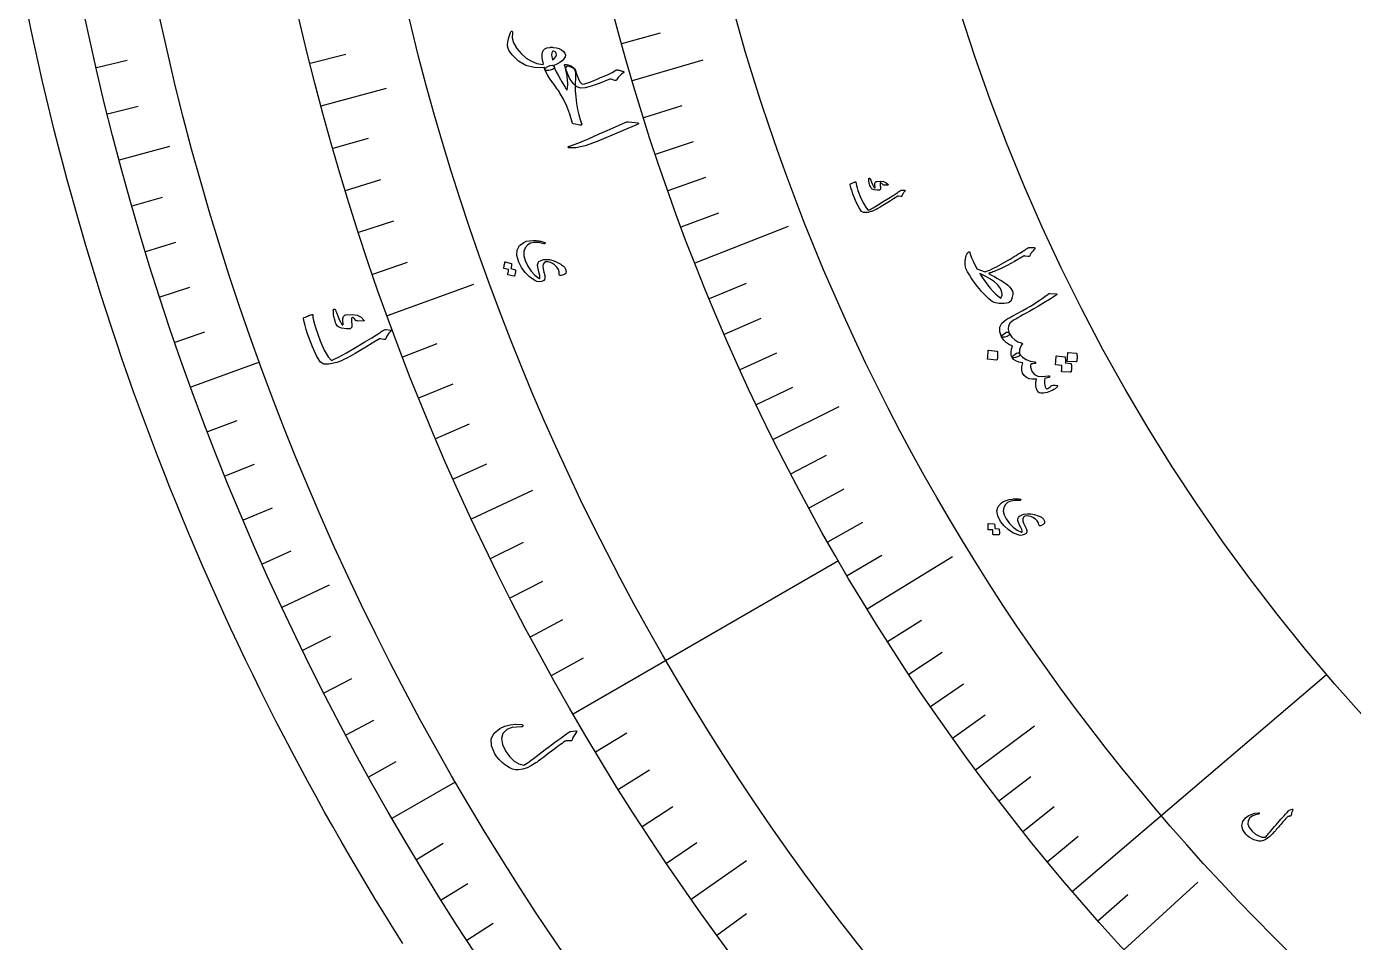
# Model space of a CAD drawing. Header units: millimetres. Extents: x -92 to 92, y -92 to 120.
# Drawn here: x -90.65 to -46.58, y -49.45 to -19.04 of the extents above; entities that cross this region are included whole.
import ezdxf

# ---------------------------------------------------------------- set-up
doc = ezdxf.new("R2010")
doc.units = ezdxf.units.MM
for name, color, linetype in [('CUT_OUTER', 1, 'Continuous'), ('ENGRAVE', 7, 'Continuous'), ('ENGRAVE_FINE', 8, 'Continuous'), ('TEXT', 5, 'Continuous')]:
    doc.layers.add(name, color=color, linetype=linetype)

msp = doc.modelspace()

# ---------------------------------------------------------------- linework, layer by layer
at = {"layer": 'CUT_OUTER'}
msp.add_lwpolyline([(-78.149, -49.4873), (-78.4511, -49.0068), (-78.7504, -48.5245), (-79.0466, -48.0404), (-79.3399, -47.5545), (-79.6302, -47.0668), (-79.9175, -46.5773), (-80.2018, -46.0861), (-80.483, -45.5931), (-80.7613, -45.0984), (-81.0365, -44.602), (-81.3086, -44.1039), (-81.5777, -43.6042), (-81.8437, -43.1028), (-82.1067, -42.5998), (-82.3665, -42.0952), (-82.6232, -41.589), (-82.8769, -41.0813), (-83.1274, -40.572), (-83.3748, -40.0612), (-83.619, -39.5488), (-83.8601, -39.035), (-84.098, -38.5197), (-84.3328, -38.003), (-84.5644, -37.4848), (-84.7928, -36.9652), (-85.018, -36.4443), (-85.24, -35.9219), (-85.4589, -35.3982), (-85.6744, -34.8732), (-85.8868, -34.3468), (-86.0959, -33.8192), (-86.3018, -33.2903), (-86.5045, -32.7601), (-86.7039, -32.2287), (-86.9, -31.6961), (-87.0928, -31.1623), (-87.2824, -30.6273), (-87.4687, -30.0912), (-87.6517, -29.5539), (-87.8314, -29.0156), (-88.0077, -28.4761), (-88.1808, -27.9356), (-88.3506, -27.394), (-88.517, -26.8513), (-88.6801, -26.3077), (-88.8398, -25.7631), (-88.9962, -25.2175), (-89.1493, -24.6709), (-89.299, -24.1235), (-89.4453, -23.5751), (-89.5883, -23.0258), (-89.7279, -22.4757), (-89.8641, -21.9247), (-89.9969, -21.3729), (-90.1264, -20.8203), (-90.2524, -20.2669), (-90.3751, -19.7127), (-90.4944, -19.1578), (-90.6102, -18.6022)], dxfattribs=at)
at = {"layer": 'ENGRAVE'}
for points in [[(-70.5254, -20.8312), (-68.1834, -20.1394)], [(-80.8601, -21.6664), (-78.6978, -21.087)], [(-87.5612, -23.4619), (-85.8859, -23.0131)], [(-68.4489, -26.8797), (-65.3493, -25.6625)], [(-78.664, -28.6314), (-75.7956, -27.5873)], [(-85.1831, -31.0041), (-82.9014, -30.1737)], [(-65.847, -32.7404), (-63.6604, -31.6532)], [(-75.8693, -35.3784), (-73.8405, -34.4324)], [(-72.4972, -41.8562), (-63.6853, -36.7687)], [(-62.7359, -38.3663), (-59.895, -36.629)], [(-82.1568, -38.3103), (-80.5849, -37.5774)], [(-55.9201, -47.7567), (-47.4794, -40.5481)], [(-59.1358, -43.7119), (-57.172, -42.2603)], [(-78.5052, -45.325), (-76.4024, -44.1109)], [(-68.5733, -48.0155), (-66.7396, -46.7316)], [(-54.2054, -49.6944), (-51.7508, -47.4441)]]:
    msp.add_lwpolyline(points, dxfattribs=at)
for radius in [90.65, 90.65, 88.2219, 83.7125, 83.7125, 80.1513, 73.5375, 73.5375, 69.6525, 62.4375, 62.4375]:
    msp.add_circle((0, 0), radius, dxfattribs=at)
at = {"layer": 'ENGRAVE_FINE'}
for points in [[(-70.8765, -19.6031), (-69.5927, -19.248)], [(-88.3266, -20.3918), (-87.3127, -20.1577)], [(-81.2259, -20.2519), (-80.0411, -19.9565)], [(-87.9573, -21.9302), (-86.9476, -21.6785)], [(-70.1527, -22.0536), (-68.882, -21.6542)], [(-80.4696, -23.0743), (-79.2959, -22.7377)], [(-69.7586, -23.2701), (-68.4951, -22.8486)], [(-80.0547, -24.4752), (-78.887, -24.1182)], [(-69.3432, -24.4802), (-68.0872, -24.0368)], [(-87.1384, -24.9865), (-86.1381, -24.6997)], [(-79.6153, -25.8686), (-78.4541, -25.4913)], [(-68.9066, -25.6835), (-67.6585, -25.2183)], [(-86.689, -26.5035), (-85.6939, -26.1992)], [(-79.1517, -27.2541), (-77.9972, -26.8566)], [(-86.2133, -28.0124), (-85.2236, -27.6908)], [(-67.9701, -28.0684), (-66.7389, -27.56)], [(-67.4704, -29.2492), (-66.2483, -28.7194)], [(-85.7113, -29.5128), (-84.7273, -29.174)], [(-78.1524, -29.9999), (-77.0124, -29.5623)], [(-66.9499, -30.4217), (-65.7372, -29.8706)], [(-77.6169, -31.3593), (-76.4848, -30.9019)], [(-66.4087, -31.5855), (-65.2058, -31.0134)], [(-84.6291, -32.4861), (-83.6576, -32.1131)], [(-77.0578, -32.7091), (-75.9338, -32.232)], [(-65.2649, -33.8858), (-64.0828, -33.2721)], [(-84.0492, -33.9581), (-83.0844, -33.5683)], [(-76.4752, -34.0489), (-75.3597, -33.5523)], [(-64.6626, -35.0215), (-63.4914, -34.3872)], [(-83.4438, -35.4198), (-82.4859, -35.0132)], [(-64.0402, -36.1471), (-62.8803, -35.4923)], [(-82.8129, -36.8707), (-81.8622, -36.4474)], [(-75.2403, -36.6971), (-74.1429, -36.1619)], [(-63.3979, -37.2621), (-62.2496, -36.5872)], [(-74.5884, -38.0047), (-73.5005, -37.4504)], [(-73.9138, -39.3006), (-72.8357, -38.7274)], [(-62.0542, -39.4593), (-60.9302, -38.7446)], [(-81.4757, -39.7383), (-80.5404, -39.2822)], [(-73.2166, -40.5846), (-72.1487, -39.9927)], [(-61.3532, -40.5407), (-60.2419, -39.8064)], [(-80.7697, -41.1542), (-79.8425, -40.6818)], [(-60.633, -41.6102), (-59.5347, -40.8565)], [(-80.0392, -42.5576), (-79.1204, -42.0691)], [(-59.8938, -42.6673), (-58.8089, -41.8945)], [(-71.7556, -43.1151), (-70.709, -42.4863)], [(-79.2843, -43.948), (-78.3741, -43.4435)], [(-70.9922, -44.3609), (-69.9568, -43.7138)], [(-58.3592, -44.7434), (-57.3021, -43.933)], [(-70.2072, -45.5931), (-69.1832, -44.9281)], [(-57.5642, -45.7616), (-56.5215, -44.9327)], [(-77.7022, -46.6882), (-76.8102, -46.1522)], [(-69.4008, -46.8114), (-68.3886, -46.1287)], [(-56.7511, -46.7662), (-55.7232, -45.9191)], [(-76.8756, -48.0372), (-75.9931, -47.4857)], [(-55.0715, -48.7329), (-54.074, -47.8502)], [(-76.0255, -49.3715), (-75.1527, -48.8048)], [(-67.7248, -49.205), (-66.737, -48.4873)]]:
    msp.add_lwpolyline(points, dxfattribs=at)
at = {"layer": 'TEXT'}
for points in [[(-73.4925, -20.4027), (-73.7966, -20.3997), (-74.0702, -20.3281), (-74.3131, -20.1877), (-74.5248, -19.9782), (-74.5488, -19.9474), (-74.5712, -19.9165), (-74.5919, -19.8857), (-74.611, -19.8549), (-74.6282, -19.8243), (-74.6433, -19.794), (-74.6561, -19.7641), (-74.6668, -19.7345), (-74.6762, -19.6563), (-74.664, -19.5463), (-74.6301, -19.4044), (-74.5744, -19.2311), (-74.565, -19.2116), (-74.5543, -19.1988), (-74.5424, -19.1927), (-74.5292, -19.1932), (-74.5176, -19.1991), (-74.5104, -19.209), (-74.5078, -19.2227), (-74.5096, -19.2405), (-74.5187, -19.4079), (-74.4731, -19.5814), (-74.3728, -19.7604), (-74.2177, -19.9445), (-74.0567, -20.0851), (-73.8835, -20.1901), (-73.6981, -20.2595), (-73.5007, -20.2934), (-73.4946, -20.2911), (-73.4902, -20.2878), (-73.4875, -20.2835), (-73.4864, -20.2784), (-73.5123, -20.1576), (-73.5263, -20.0526), (-73.5284, -19.9634), (-73.5189, -19.8901), (-73.4902, -19.8277), (-73.4401, -19.78), (-73.3686, -19.7468), (-73.2757, -19.7283), (-73.263, -19.727), (-73.2501, -19.726), (-73.2368, -19.7254), (-73.2232, -19.7252), (-73.209, -19.7253), (-73.1941, -19.7257), (-73.1784, -19.7263), (-73.162, -19.7272), (-73.0532, -19.7411), (-72.9587, -19.768), (-72.8787, -19.8079), (-72.813, -19.8608), (-72.7685, -19.921), (-72.752, -19.9829), (-72.7635, -20.0465), (-72.803, -20.1119), (-72.8652, -20.1767), (-72.9423, -20.2343), (-73.0343, -20.2845), (-73.1412, -20.3274), (-73.1392, -20.3342), (-73.1371, -20.3406), (-73.1348, -20.3468), (-73.1323, -20.3527), (-73.1299, -20.3586), (-73.1276, -20.3648), (-73.1254, -20.3713), (-73.1234, -20.378), (-73.1219, -20.4026), (-73.1316, -20.4247), (-73.1526, -20.4445), (-73.1848, -20.4618), (-73.2218, -20.4756), (-73.2602, -20.4857), (-73.3002, -20.492), (-73.3416, -20.4945), (-73.3791, -20.4931), (-73.4071, -20.4877), (-73.4256, -20.4783), (-73.4347, -20.4647), (-73.453, -20.3992), (-73.4593, -20.4005), (-73.468, -20.4015), (-73.479, -20.4022), (-73.4925, -20.4027)], [(-73.1549, -20.1314), (-73.1021, -20.0781), (-73.0686, -20.0265), (-73.0545, -19.9765), (-73.0597, -19.9281), (-73.0745, -19.9024), (-73.0928, -19.8808), (-73.1145, -19.8635), (-73.1397, -19.8502), (-73.1521, -19.8471), (-73.1638, -19.8494), (-73.1751, -19.8571), (-73.1858, -19.8701), (-73.2072, -19.914), (-73.2144, -19.9712), (-73.2074, -20.0416), (-73.1861, -20.1252), (-73.182, -20.1333), (-73.1754, -20.1371), (-73.1664, -20.1364), (-73.1549, -20.1314)], [(-72.4196, -20.7919), (-72.4273, -20.8825), (-72.4313, -20.9759), (-72.4316, -21.0719), (-72.4282, -21.1706), (-72.4215, -21.2717), (-72.4118, -21.3746), (-72.399, -21.4795), (-72.3832, -21.5864), (-72.3475, -21.7913), (-72.3075, -21.9704), (-72.2632, -22.1238), (-72.215, -22.2513), (-72.2107, -22.2653), (-72.2106, -22.2778), (-72.2146, -22.2888), (-72.2228, -22.2983), (-72.2338, -22.3056), (-72.2461, -22.3101), (-72.2598, -22.3118), (-72.2748, -22.3106), (-72.486, -22.2639), (-72.5035, -22.2584), (-72.5169, -22.2482), (-72.526, -22.2336), (-72.531, -22.2144), (-72.6091, -21.9408), (-72.704, -21.6848), (-72.8159, -21.4463), (-72.945, -21.225), (-72.9524, -21.2127), (-72.9661, -21.1921), (-72.9862, -21.1631), (-73.0126, -21.1256), (-73.0454, -21.0798), (-73.0845, -21.0255), (-73.1298, -20.9628), (-73.1815, -20.8916), (-73.2791, -20.7527), (-73.354, -20.6346), (-73.4061, -20.5374), (-73.4357, -20.4613), (-73.4339, -20.4394), (-73.4172, -20.4153), (-73.3854, -20.3888), (-73.3385, -20.36), (-73.2583, -20.3287), (-73.1963, -20.3214), (-73.1525, -20.3382), (-73.1269, -20.379), (-73.1011, -20.4447), (-73.057, -20.5362), (-72.9944, -20.6536), (-72.9132, -20.7965), (-72.8718, -20.8684), (-72.8354, -20.9312), (-72.8041, -20.9851), (-72.7779, -21.0299), (-72.7568, -21.0656), (-72.741, -21.092), (-72.7304, -21.1089), (-72.7251, -21.1165), (-72.7225, -21.1193), (-72.7203, -21.1216), (-72.7185, -21.1236), (-72.717, -21.1253), (-72.7157, -21.1268), (-72.7147, -21.1283), (-72.7139, -21.1299), (-72.7133, -21.1316), (-72.7051, -21.1406), (-72.6988, -21.1432), (-72.6944, -21.1393), (-72.6918, -21.1291), (-72.685, -21.0852), (-72.6803, -21.0397), (-72.6777, -20.9924), (-72.6772, -20.9435), (-72.6785, -20.8928), (-72.6814, -20.8403), (-72.686, -20.7859), (-72.6922, -20.7298), (-72.6993, -20.6749), (-72.7075, -20.621), (-72.7167, -20.5682), (-72.727, -20.5163), (-72.7384, -20.4659), (-72.7511, -20.4175), (-72.765, -20.3711), (-72.7802, -20.3266), (-72.782, -20.3144), (-72.7797, -20.3052), (-72.7734, -20.2991), (-72.763, -20.296), (-72.7427, -20.2965), (-72.7226, -20.2985), (-72.7025, -20.3019), (-72.6825, -20.3067), (-72.6623, -20.3125), (-72.6413, -20.3191), (-72.6197, -20.3263), (-72.5974, -20.3344), (-72.554, -20.3535), (-72.5187, -20.3748), (-72.4916, -20.3984), (-72.4725, -20.4243), (-72.442, -20.4947), (-72.4231, -20.5794), (-72.4156, -20.6785), (-72.4196, -20.7919)], [(-72.1103, -20.9417), (-72.0144, -20.9057), (-71.9139, -20.8668), (-71.8086, -20.8249), (-71.6987, -20.7802), (-71.5837, -20.7321), (-71.4632, -20.6805), (-71.3373, -20.6254), (-71.206, -20.5667), (-71.0777, -20.4862), (-71.0595, -20.4805), (-71.0414, -20.4775), (-71.0234, -20.4773), (-71.0056, -20.4799), (-70.9963, -20.4818), (-70.9838, -20.4849), (-70.9683, -20.4891), (-70.9497, -20.4944), (-70.9278, -20.5006), (-70.9025, -20.5074), (-70.8738, -20.5148), (-70.8417, -20.5227), (-70.8311, -20.5258), (-70.8227, -20.5308), (-70.8165, -20.5378), (-70.8125, -20.5468), (-70.812, -20.555), (-70.8152, -20.5629), (-70.8222, -20.5706), (-70.833, -20.578), (-70.8935, -20.6204), (-70.9492, -20.6714), (-71, -20.731), (-71.0459, -20.7992), (-71.0592, -20.8169), (-71.0749, -20.8267), (-71.0928, -20.8286), (-71.1131, -20.8225), (-71.2325, -20.7812), (-71.2463, -20.779), (-71.2633, -20.7802), (-71.2835, -20.7845), (-71.307, -20.792), (-71.6297, -20.9267), (-71.8934, -21.0198), (-72.0981, -21.0709), (-72.2439, -21.0799), (-72.3775, -21.0345), (-72.5008, -20.924), (-72.6133, -20.7483), (-72.7147, -20.5073), (-72.7357, -20.4132), (-72.7194, -20.3593), (-72.6661, -20.3458), (-72.5756, -20.3724), (-72.5631, -20.378), (-72.5509, -20.3834), (-72.5389, -20.3887), (-72.5272, -20.3938), (-72.5158, -20.3987), (-72.5047, -20.4035), (-72.4938, -20.4081), (-72.4832, -20.4126), (-72.4619, -20.425), (-72.4444, -20.4421), (-72.4307, -20.4639), (-72.4206, -20.4905), (-72.3821, -20.6115), (-72.3433, -20.7167), (-72.3042, -20.8061), (-72.265, -20.8799), (-72.2353, -20.9194), (-72.1996, -20.9428), (-72.1579, -20.9502), (-72.1103, -20.9417)], [(-70.4328, -22.2177), (-70.3601, -22.2296), (-70.3301, -22.248), (-70.3426, -22.2731), (-70.3977, -22.3049), (-71.2026, -22.6446), (-71.6968, -22.8526), (-72.0999, -22.9925), (-72.4121, -23.0637), (-72.6336, -23.0659), (-72.6537, -23.0598), (-72.6657, -23.0526), (-72.6698, -23.0443), (-72.6658, -23.0348), (-72.6578, -23.0257), (-72.6462, -23.0173), (-72.6311, -23.0097), (-72.6126, -23.0029), (-72.466, -22.9565), (-72.3126, -22.9004), (-72.1525, -22.8348), (-71.9857, -22.7596), (-71.9418, -22.7409), (-71.8237, -22.6889), (-71.6313, -22.6039), (-71.3646, -22.4859), (-70.7746, -22.2196), (-70.7426, -22.2077), (-70.712, -22.1999), (-70.6829, -22.1962), (-70.6553, -22.1967)], [(-61.4843, -24.5048), (-61.5008, -24.5238), (-61.516, -24.5429), (-61.53, -24.562), (-61.5427, -24.5811), (-61.554, -24.6005), (-61.5639, -24.6201), (-61.5725, -24.6399), (-61.5797, -24.6601), (-61.5848, -24.6688), (-61.5926, -24.6741), (-61.6032, -24.6762), (-61.6165, -24.6749), (-61.6885, -24.6638), (-61.6961, -24.6629), (-61.7024, -24.6627), (-61.7073, -24.663), (-61.7109, -24.6639), (-61.8556, -24.7582), (-61.9867, -24.8426), (-62.1042, -24.9169), (-62.2082, -24.9811), (-62.2986, -25.0351), (-62.3753, -25.0785), (-62.4384, -25.1115), (-62.4878, -25.1339), (-62.5828, -25.1721), (-62.6136, -25.1825), (-62.6451, -25.1915), (-62.6773, -25.1991), (-62.7102, -25.2053), (-62.7438, -25.2099), (-62.7783, -25.2129), (-62.8136, -25.2142), (-62.8496, -25.2139), (-62.9191, -25.1736), (-63.0019, -25.0566), (-63.0976, -24.8626), (-63.2056, -24.5916), (-63.2356, -24.5055), (-63.2611, -24.425), (-63.2822, -24.3501), (-63.2987, -24.2808), (-63.2985, -24.2739), (-63.2963, -24.2681), (-63.2923, -24.2636), (-63.2864, -24.2604), (-63.2573, -24.2472), (-63.2306, -24.2353), (-63.2065, -24.2249), (-63.185, -24.2159), (-63.1657, -24.2081), (-63.1485, -24.2016), (-63.1333, -24.1963), (-63.1202, -24.1922), (-63.1127, -24.1903), (-63.1077, -24.1913), (-63.1052, -24.1953), (-63.1052, -24.2021), (-63.1014, -24.2531), (-63.0889, -24.3159), (-63.0675, -24.3904), (-63.0373, -24.4767), (-62.9379, -24.7309), (-62.8475, -24.9247), (-62.7666, -25.0583), (-62.6958, -25.1318), (-62.6368, -25.1081), (-62.5344, -25.0531), (-62.3884, -24.967), (-62.1989, -24.85), (-62.0097, -24.7314), (-61.8667, -24.6412), (-61.7701, -24.5793), (-61.7198, -24.5456), (-61.7063, -24.5359), (-61.6936, -24.5268), (-61.6818, -24.5184), (-61.6708, -24.5106), (-61.6609, -24.5035), (-61.652, -24.4971), (-61.6443, -24.4914), (-61.6377, -24.4864), (-61.6229, -24.4766), (-61.6077, -24.47), (-61.5921, -24.4666), (-61.576, -24.4663), (-61.4879, -24.4732), (-61.4817, -24.4742), (-61.4772, -24.4761), (-61.4742, -24.4789), (-61.4729, -24.4827), (-61.4736, -24.4882), (-61.4758, -24.4937), (-61.4793, -24.4993), (-61.4843, -24.5048)], [(-62.0402, -24.2799), (-62.0393, -24.2837), (-62.0395, -24.2874), (-62.0409, -24.291), (-62.0435, -24.2945), (-62.0462, -24.2964), (-62.0494, -24.2979), (-62.053, -24.2991), (-62.0571, -24.2998), (-62.176, -24.2997), (-62.1884, -24.2989), (-62.1984, -24.2968), (-62.2061, -24.2936), (-62.2115, -24.2892), (-62.2279, -24.2677), (-62.245, -24.2506), (-62.263, -24.238), (-62.2817, -24.2299), (-62.2898, -24.23), (-62.2959, -24.2366), (-62.3001, -24.2496), (-62.3023, -24.2691), (-62.3019, -24.2813), (-62.3011, -24.2939), (-62.2998, -24.3067), (-62.2982, -24.3197), (-62.2962, -24.3332), (-62.2937, -24.3471), (-62.2907, -24.3616), (-62.2872, -24.3766), (-62.2886, -24.4336), (-62.3246, -24.4658), (-62.3953, -24.4732), (-62.5008, -24.4557), (-62.5344, -24.4446), (-62.5623, -24.4317), (-62.5843, -24.4172), (-62.6006, -24.4009), (-62.6135, -24.3811), (-62.627, -24.352), (-62.6409, -24.3136), (-62.6553, -24.2659), (-62.6622, -24.2413), (-62.6678, -24.2177), (-62.6722, -24.195), (-62.6755, -24.1732), (-62.6778, -24.1526), (-62.6797, -24.1331), (-62.6812, -24.1148), (-62.6821, -24.0978), (-62.6805, -24.0864), (-62.6771, -24.0775), (-62.6719, -24.0709), (-62.665, -24.0667), (-62.6569, -24.065), (-62.65, -24.0665), (-62.6444, -24.0713), (-62.64, -24.0794), (-62.6278, -24.1057), (-62.6144, -24.1358), (-62.5998, -24.1695), (-62.584, -24.207), (-62.5546, -24.277), (-62.5289, -24.3305), (-62.5069, -24.3677), (-62.4889, -24.3886), (-62.4853, -24.3908), (-62.4816, -24.3913), (-62.4778, -24.3901), (-62.4737, -24.3871), (-62.4716, -24.3843), (-62.4703, -24.3802), (-62.4698, -24.3747), (-62.47, -24.3678), (-62.4783, -24.3064), (-62.4806, -24.2803), (-62.4796, -24.2568), (-62.4754, -24.236), (-62.4679, -24.2178), (-62.4574, -24.2007), (-62.4447, -24.1882), (-62.4296, -24.18), (-62.4123, -24.1762), (-62.2886, -24.1688), (-62.1854, -24.1836), (-62.1026, -24.2206), (-62.0402, -24.2799)], [(-72.956, -27.2583), (-72.9586, -27.1801), (-72.9865, -27.1023), (-73.0397, -27.0246), (-73.1181, -26.947), (-73.1818, -26.9028), (-73.2499, -26.8714), (-73.3224, -26.8529), (-73.3994, -26.8473), (-73.4137, -26.8492), (-73.4276, -26.8539), (-73.441, -26.8616), (-73.4539, -26.8721), (-73.4875, -26.9233), (-73.5012, -26.9936), (-73.4949, -27.0831), (-73.4686, -27.1916), (-73.4415, -27.2982), (-73.4335, -27.3801), (-73.4448, -27.4372), (-73.4755, -27.4696), (-73.5533, -27.501), (-73.629, -27.5116), (-73.7028, -27.5013), (-73.7745, -27.4702), (-73.9439, -27.3491), (-74.0883, -27.2062), (-74.2073, -27.0416), (-74.301, -26.8554), (-74.3629, -26.6376), (-74.3564, -26.4558), (-74.2818, -26.3106), (-74.1394, -26.2019), (-74.0521, -26.1677), (-73.9518, -26.1466), (-73.8382, -26.1385), (-73.7116, -26.1434), (-73.6753, -26.1478), (-73.6399, -26.153), (-73.6055, -26.159), (-73.572, -26.1658), (-73.5392, -26.1734), (-73.5071, -26.182), (-73.4755, -26.1915), (-73.4445, -26.202), (-73.4308, -26.2086), (-73.4234, -26.2164), (-73.4224, -26.2252), (-73.4278, -26.235), (-73.4361, -26.2424), (-73.4455, -26.2468), (-73.456, -26.2482), (-73.4675, -26.2467), (-73.6426, -26.2089), (-73.7907, -26.202), (-73.9119, -26.2264), (-74.0061, -26.2822), (-74.09, -26.3841), (-74.1316, -26.5049), (-74.131, -26.6446), (-74.0879, -26.803), (-74.0007, -26.9945), (-73.8958, -27.1571), (-73.7732, -27.2907), (-73.6331, -27.3954), (-73.6225, -27.4008), (-73.6138, -27.4011), (-73.6071, -27.3963), (-73.6022, -27.3863), (-73.599, -27.352), (-73.6059, -27.2971), (-73.6228, -27.2217), (-73.6497, -27.1257), (-73.673, -27.0265), (-73.6777, -26.946), (-73.6638, -26.8843), (-73.6315, -26.8414), (-73.5864, -26.8105), (-73.5354, -26.788), (-73.4787, -26.7737), (-73.4162, -26.7678), (-73.2866, -26.775), (-73.159, -26.8039), (-73.0336, -26.8544), (-72.9102, -26.9264), (-72.8798, -26.9464), (-72.8524, -26.9665), (-72.8281, -26.9869), (-72.8067, -27.0074), (-72.7882, -27.028), (-72.7725, -27.0483), (-72.7596, -27.0685), (-72.7496, -27.0885), (-72.7268, -27.173), (-72.744, -27.2364), (-72.8012, -27.2789), (-72.8985, -27.3004), (-72.9271, -27.2998), (-72.9462, -27.2926), (-72.9559, -27.2787), (-72.956, -27.2583)], [(-57.3607, -26.3772), (-57.3237, -26.3762), (-57.2908, -26.3754), (-57.2622, -26.3748), (-57.2378, -26.3745), (-57.2178, -26.3743), (-57.2025, -26.3742), (-57.192, -26.3742), (-57.1862, -26.3742), (-57.1778, -26.376), (-57.1707, -26.3797), (-57.1649, -26.3852), (-57.1604, -26.3926), (-57.1585, -26.3995), (-57.1593, -26.4063), (-57.1626, -26.4131), (-57.1685, -26.4199), (-57.1981, -26.4512), (-57.224, -26.4792), (-57.2462, -26.5038), (-57.2649, -26.525), (-57.2724, -26.5358), (-57.2802, -26.5478), (-57.2884, -26.5609), (-57.2968, -26.5753), (-57.3055, -26.591), (-57.3143, -26.6083), (-57.3233, -26.6271), (-57.3324, -26.6475), (-57.344, -26.663), (-57.3578, -26.6728), (-57.3738, -26.6769), (-57.3921, -26.6752), (-57.4877, -26.6553), (-57.5025, -26.6535), (-57.5166, -26.6543), (-57.5299, -26.6578), (-57.5424, -26.6638), (-57.8426, -26.8361), (-58.088, -26.9713), (-58.2785, -27.0692), (-58.4142, -27.1297), (-58.466, -27.1501), (-58.5133, -27.1683), (-58.5563, -27.1843), (-58.5949, -27.198), (-58.6294, -27.2096), (-58.6599, -27.2191), (-58.6863, -27.2265), (-58.7088, -27.2319), (-58.6043, -27.2867), (-58.509, -27.338), (-58.423, -27.3859), (-58.3463, -27.4305), (-58.2787, -27.4715), (-58.2202, -27.5087), (-58.1708, -27.5422), (-58.1305, -27.5719), (-58.065, -27.6277), (-58.0087, -27.6822), (-57.9616, -27.7354), (-57.9236, -27.7873), (-57.9083, -27.8171), (-57.8989, -27.8514), (-57.8956, -27.8904), (-57.8982, -27.9341), (-57.9138, -28.0255), (-57.9364, -28.098), (-57.966, -28.1514), (-58.0027, -28.1857), (-58.0512, -28.2082), (-58.1106, -28.2234), (-58.181, -28.2312), (-58.2624, -28.2317), (-58.3446, -28.2279), (-58.4144, -28.2215), (-58.472, -28.2126), (-58.5172, -28.2013), (-58.5846, -28.1656), (-58.6764, -28.0925), (-58.7923, -27.9819), (-58.9323, -27.8334), (-59.0066, -27.7487), (-59.0784, -27.6607), (-59.1476, -27.5695), (-59.2142, -27.475), (-59.2782, -27.3777), (-59.3396, -27.2781), (-59.3985, -27.1762), (-59.4547, -27.0719), (-59.4647, -27.029), (-59.4724, -26.9874), (-59.4778, -26.9471), (-59.4808, -26.9082), (-59.4816, -26.8703), (-59.4804, -26.833), (-59.4772, -26.7963), (-59.4719, -26.7603), (-59.4583, -26.6951), (-59.4409, -26.6382), (-59.4197, -26.5896), (-59.3948, -26.5493), (-59.3711, -26.5227), (-59.3519, -26.5111), (-59.3371, -26.5144), (-59.3268, -26.5327), (-59.309, -26.5893), (-59.2878, -26.6494), (-59.263, -26.7128), (-59.2346, -26.7796), (-59.2028, -26.8498), (-59.1673, -26.9233), (-59.1283, -27.0002), (-59.0857, -27.0804), (-58.8139, -27.1837), (-58.738, -27.1529), (-58.6621, -27.1201), (-58.5863, -27.0853), (-58.5105, -27.0487), (-58.4344, -27.0102), (-58.3579, -26.97), (-58.2808, -26.928), (-58.2033, -26.8844), (-58.1269, -26.8403), (-58.0533, -26.7972), (-57.9826, -26.755), (-57.9146, -26.7136), (-57.8492, -26.6734), (-57.7858, -26.6347), (-57.7247, -26.5974), (-57.6656, -26.5615), (-57.611, -26.5282), (-57.5631, -26.4986), (-57.5218, -26.4728), (-57.4873, -26.4506), (-57.4592, -26.4322), (-57.4376, -26.4172), (-57.4222, -26.4059), (-57.4132, -26.398), (-57.4023, -26.3907), (-57.39, -26.3848), (-57.3761, -26.3803), (-57.3607, -26.3772)], [(-74.4236, -27.1103), (-74.4199, -27.112), (-74.4169, -27.1153), (-74.4146, -27.12), (-74.4129, -27.1262), (-74.413, -27.1507), (-74.4142, -27.1747), (-74.4164, -27.1984), (-74.4196, -27.2217), (-74.424, -27.2448), (-74.4297, -27.2679), (-74.4365, -27.291), (-74.4446, -27.314), (-74.4477, -27.3191), (-74.4519, -27.3223), (-74.4571, -27.3237), (-74.4632, -27.3233), (-74.6657, -27.2781), (-74.6689, -27.276), (-74.6704, -27.2717), (-74.6703, -27.2653), (-74.6686, -27.2568), (-74.6664, -27.2505), (-74.6637, -27.2407), (-74.6608, -27.2273), (-74.6574, -27.2104), (-74.6535, -27.1897), (-74.6491, -27.1651), (-74.6441, -27.1365), (-74.6386, -27.1041), (-74.7963, -27.0668), (-74.8016, -27.0643), (-74.8043, -27.0597), (-74.8045, -27.053), (-74.8021, -27.044), (-74.8, -27.0362), (-74.7971, -27.0241), (-74.7932, -27.0077), (-74.7885, -26.9869), (-74.783, -26.9614), (-74.7769, -26.9311), (-74.77, -26.8959), (-74.7625, -26.8558), (-74.7605, -26.8512), (-74.7578, -26.8485), (-74.7544, -26.8477), (-74.7503, -26.8489), (-74.5537, -26.8997), (-74.5501, -26.9014), (-74.5471, -26.9047), (-74.5447, -26.9094), (-74.5431, -26.9157), (-74.5423, -26.9361), (-74.5427, -26.9564), (-74.5442, -26.9765), (-74.5469, -26.9964), (-74.5506, -27.016), (-74.5551, -27.0353), (-74.5605, -27.0543), (-74.5667, -27.073)], [(-58.4098, -27.597), (-58.507, -27.5089), (-58.6358, -27.4202), (-58.7961, -27.3306), (-58.9881, -27.24), (-58.904, -27.3752), (-58.8189, -27.501), (-58.7329, -27.6173), (-58.646, -27.7242), (-58.5588, -27.8217), (-58.4716, -27.9096), (-58.3847, -27.9882), (-58.2979, -28.0573), (-58.2519, -27.96), (-58.2553, -27.851), (-58.3079, -27.7301), (-58.4098, -27.597)], [(-56.462, -27.9121), (-56.4509, -27.9132), (-56.4429, -27.9154), (-56.4378, -27.9186), (-56.4357, -27.9229), (-56.4361, -27.9312), (-56.4443, -27.9425), (-56.4602, -27.9567), (-56.4838, -27.974), (-56.6823, -28.1005), (-56.8669, -28.2152), (-57.0377, -28.318), (-57.1948, -28.409), (-57.3302, -28.4846), (-57.4515, -28.5525), (-57.5586, -28.6128), (-57.6516, -28.6655), (-57.7306, -28.7103), (-57.7956, -28.7471), (-57.8467, -28.7759), (-57.8838, -28.7967), (-57.9853, -28.8783), (-58.0416, -28.9752), (-58.0525, -29.0875), (-58.0178, -29.2149), (-58.01, -29.2513), (-58.0192, -29.2817), (-58.0455, -29.3062), (-58.0887, -29.3248), (-58.1615, -29.3449), (-58.2159, -29.3544), (-58.252, -29.3534), (-58.2697, -29.3417), (-58.3304, -29.1675), (-58.3263, -29.015), (-58.2577, -28.8846), (-58.1248, -28.7762), (-58.0558, -28.7353), (-57.9863, -28.6949), (-57.9164, -28.655), (-57.846, -28.6155), (-57.7753, -28.5762), (-57.7043, -28.5371), (-57.6331, -28.4981), (-57.5616, -28.4591), (-57.4251, -28.3851), (-57.3034, -28.3159), (-57.1966, -28.2515), (-57.1048, -28.192), (-57.0177, -28.1322), (-56.9255, -28.0675), (-56.8282, -27.9977), (-56.7257, -27.9228), (-56.7068, -27.9103), (-56.6881, -27.9017), (-56.6696, -27.8971), (-56.6514, -27.8965)], [(-78.5639, -29.1629), (-78.5911, -29.1926), (-78.6163, -29.2224), (-78.6393, -29.2523), (-78.6604, -29.2824), (-78.6792, -29.3128), (-78.6959, -29.3436), (-78.7104, -29.375), (-78.7227, -29.4069), (-78.7312, -29.4206), (-78.744, -29.4288), (-78.7609, -29.4317), (-78.7822, -29.4291), (-78.8968, -29.4089), (-78.9089, -29.4073), (-78.919, -29.4067), (-78.9269, -29.407), (-78.9326, -29.4083), (-79.1677, -29.5536), (-79.3806, -29.6835), (-79.5714, -29.7979), (-79.7401, -29.8967), (-79.8867, -29.9796), (-80.0111, -30.0463), (-80.1132, -30.0967), (-80.1931, -30.1307), (-80.3464, -30.1883), (-80.396, -30.2038), (-80.4467, -30.2171), (-80.4985, -30.228), (-80.5513, -30.2367), (-80.6054, -30.2428), (-80.6606, -30.2463), (-80.7171, -30.2471), (-80.7748, -30.2452), (-80.8844, -30.1781), (-81.0125, -29.9875), (-81.1582, -29.673), (-81.3201, -29.2345), (-81.3646, -29.0954), (-81.4022, -28.9654), (-81.4326, -28.8445), (-81.4562, -28.7328), (-81.4555, -28.7216), (-81.4518, -28.7125), (-81.4452, -28.7055), (-81.4356, -28.7006), (-81.3884, -28.6807), (-81.3453, -28.663), (-81.3063, -28.6473), (-81.2714, -28.6338), (-81.2402, -28.6223), (-81.2124, -28.6126), (-81.1879, -28.6048), (-81.1668, -28.5988), (-81.1547, -28.596), (-81.1467, -28.5979), (-81.1429, -28.6043), (-81.1432, -28.6153), (-81.1394, -28.6971), (-81.122, -28.7981), (-81.091, -28.9183), (-81.0463, -29.0577), (-80.8975, -29.4686), (-80.7605, -29.7824), (-80.6362, -29.9994), (-80.5256, -30.1197), (-80.4304, -30.0839), (-80.2645, -29.9998), (-80.0278, -29.8676), (-79.7202, -29.6875), (-79.413, -29.5051), (-79.1808, -29.3665), (-79.0239, -29.2713), (-78.9422, -29.2194), (-78.9201, -29.2044), (-78.8994, -29.1904), (-78.8802, -29.1774), (-78.8624, -29.1654), (-78.8462, -29.1544), (-78.8318, -29.1445), (-78.8193, -29.1357), (-78.8085, -29.128), (-78.7844, -29.113), (-78.7598, -29.1031), (-78.7347, -29.0981), (-78.7091, -29.0982), (-78.5684, -29.1124), (-78.5586, -29.1142), (-78.5514, -29.1174), (-78.5468, -29.122), (-78.5448, -29.128), (-78.5462, -29.1368), (-78.5499, -29.1455), (-78.5558, -29.1542), (-78.5639, -29.1629)], [(-79.4434, -28.7837), (-79.4421, -28.7898), (-79.4426, -28.7957), (-79.445, -28.8013), (-79.4492, -28.8068), (-79.4537, -28.8098), (-79.4589, -28.8121), (-79.4647, -28.8137), (-79.4712, -28.8148), (-79.6614, -28.81), (-79.6811, -28.8082), (-79.6971, -28.8045), (-79.7093, -28.799), (-79.7177, -28.7918), (-79.743, -28.7568), (-79.7697, -28.7289), (-79.7978, -28.7081), (-79.8274, -28.6944), (-79.8403, -28.6942), (-79.8504, -28.7044), (-79.8577, -28.725), (-79.862, -28.756), (-79.8619, -28.7756), (-79.8611, -28.7956), (-79.8597, -28.8161), (-79.8577, -28.837), (-79.855, -28.8586), (-79.8516, -28.881), (-79.8474, -28.9042), (-79.8425, -28.9283), (-79.847, -29.0192), (-79.9059, -29.0693), (-80.0193, -29.0783), (-80.1872, -29.0461), (-80.2405, -29.027), (-80.2846, -29.0053), (-80.3193, -28.9812), (-80.3447, -28.9545), (-80.3645, -28.9223), (-80.3847, -28.8753), (-80.4054, -28.8133), (-80.4265, -28.7365), (-80.4363, -28.697), (-80.4443, -28.659), (-80.4504, -28.6225), (-80.4547, -28.5876), (-80.4576, -28.5545), (-80.4598, -28.5233), (-80.4613, -28.494), (-80.4621, -28.4668), (-80.4589, -28.4487), (-80.4531, -28.4345), (-80.4445, -28.4242), (-80.4333, -28.4178), (-80.4202, -28.4154), (-80.4092, -28.4181), (-80.4005, -28.426), (-80.3938, -28.4391), (-80.3754, -28.4817), (-80.3553, -28.5303), (-80.3335, -28.5849), (-80.3099, -28.6455), (-80.2658, -28.7584), (-80.2269, -28.845), (-80.1934, -28.9053), (-80.1654, -28.9393), (-80.1598, -28.9431), (-80.1539, -28.944), (-80.1477, -28.9422), (-80.1411, -28.9376), (-80.1376, -28.9333), (-80.1353, -28.9267), (-80.1343, -28.918), (-80.1344, -28.907), (-80.145, -28.8085), (-80.1476, -28.7667), (-80.1451, -28.7293), (-80.1374, -28.6961), (-80.1246, -28.6674), (-80.1071, -28.6406), (-80.0862, -28.6211), (-80.0618, -28.6086), (-80.034, -28.6033), (-79.8359, -28.5965), (-79.6715, -28.6243), (-79.5407, -28.6867), (-79.4434, -28.7837)], [(-57.6684, -29.8988), (-57.664, -29.9247), (-57.663, -29.9448), (-57.6655, -29.9592), (-57.6714, -29.9678), (-57.6828, -29.9764), (-57.6977, -29.985), (-57.7162, -29.9937), (-57.7381, -30.0025), (-57.8105, -30.0265), (-57.8648, -30.0389), (-57.9008, -30.0396), (-57.9187, -30.0286), (-57.9473, -29.9473), (-57.9546, -29.8551), (-57.9405, -29.7519), (-57.9049, -29.638), (-58.01, -29.6005), (-58.1059, -29.5387), (-58.1925, -29.4524), (-58.2697, -29.3417), (-58.2735, -29.3275), (-58.2709, -29.3131), (-58.2618, -29.2986), (-58.2461, -29.2839), (-58.1399, -29.2023), (-58.128, -29.1932), (-58.1133, -29.1871), (-58.0958, -29.1841), (-58.0755, -29.184), (-58.0582, -29.187), (-58.0428, -29.1931), (-58.0294, -29.2024), (-58.0178, -29.2149), (-57.9252, -29.3462), (-57.8284, -29.4434), (-57.7275, -29.5066), (-57.6228, -29.5359), (-57.6091, -29.5386), (-57.5975, -29.5441), (-57.5879, -29.5524), (-57.5804, -29.5635), (-57.5764, -29.5753), (-57.577, -29.5856), (-57.5825, -29.5943), (-57.5926, -29.6015), (-57.6029, -29.6073), (-57.6114, -29.613), (-57.6182, -29.6186), (-57.6232, -29.6243), (-57.6553, -29.7002), (-57.6735, -29.7713), (-57.6778, -29.8375), (-57.6684, -29.8988)], [(-58.4236, -29.8142), (-58.4183, -29.816), (-58.4136, -29.8199), (-58.4097, -29.8259), (-58.4064, -29.834), (-58.4003, -29.9002), (-58.4005, -29.9658), (-58.4072, -30.0307), (-58.4204, -30.095), (-58.4237, -30.1023), (-58.4283, -30.1071), (-58.4341, -30.1095), (-58.4412, -30.1093), (-58.7216, -30.0847), (-58.7292, -30.0823), (-58.7337, -30.0766), (-58.7351, -30.0674), (-58.7334, -30.0549), (-58.7319, -30.044), (-58.73, -30.0271), (-58.7276, -30.0041), (-58.7248, -29.9751), (-58.7218, -29.9397), (-58.7187, -29.8976), (-58.7154, -29.8487), (-58.712, -29.7931), (-58.7107, -29.7853), (-58.708, -29.7803), (-58.7038, -29.7782), (-58.6982, -29.7789)], [(-56.4142, -30.9518), (-56.4068, -30.9556), (-56.4043, -30.9633), (-56.4068, -30.9751), (-56.4142, -30.991), (-56.4298, -31.0122), (-56.4556, -31.036), (-56.4916, -31.0622), (-56.5379, -31.091), (-56.5917, -31.1217), (-56.6461, -31.1479), (-56.7013, -31.1695), (-56.7571, -31.1865), (-56.8715, -31.2094), (-56.9602, -31.2137), (-57.0234, -31.1994), (-57.061, -31.1666), (-57.1084, -31.0661), (-57.132, -30.9623), (-57.1319, -30.8551), (-57.1081, -30.7446), (-57.2379, -30.7475), (-57.3506, -30.7284), (-57.4461, -30.6874), (-57.5242, -30.6244), (-57.5773, -30.5429), (-57.6018, -30.4448), (-57.5975, -30.3304), (-57.5644, -30.1997), (-57.6931, -30.1755), (-57.7951, -30.1389), (-57.8703, -30.0899), (-57.9187, -30.0286), (-57.9181, -30.0109), (-57.9019, -29.9861), (-57.87, -29.954), (-57.8224, -29.9147), (-57.7717, -29.8832), (-57.7291, -29.87), (-57.6947, -29.8752), (-57.6684, -29.8988), (-57.5724, -30.0125), (-57.4572, -30.0956), (-57.3229, -30.1479), (-57.1696, -30.1695), (-57.1613, -30.1706), (-57.1545, -30.173), (-57.1493, -30.1767), (-57.1456, -30.1816), (-57.1428, -30.1885), (-57.1417, -30.1955), (-57.1425, -30.2025), (-57.1449, -30.2096), (-57.1585, -30.22), (-57.1869, -30.2273), (-57.2304, -30.2315), (-57.2888, -30.2324), (-57.3081, -30.2818), (-57.309, -30.3434), (-57.2914, -30.417), (-57.2554, -30.5027), (-57.1799, -30.593), (-57.0631, -30.6447), (-56.9052, -30.6575), (-56.7064, -30.6313), (-56.6963, -30.6298), (-56.6883, -30.6303), (-56.6822, -30.6328), (-56.6782, -30.6373), (-56.6747, -30.6454), (-56.6732, -30.6532), (-56.6736, -30.6608), (-56.6759, -30.668), (-56.6809, -30.6752), (-56.6867, -30.681), (-56.6932, -30.6854), (-56.7005, -30.6884), (-56.8311, -30.7235), (-56.8423, -30.7712), (-56.8464, -30.8235), (-56.8435, -30.8806), (-56.8336, -30.9423), (-56.818, -30.9992), (-56.7996, -31.039), (-56.7785, -31.0616), (-56.7547, -31.0671), (-56.7278, -31.0584), (-56.6945, -31.0369), (-56.6549, -31.0024), (-56.6088, -30.9552), (-56.5916, -30.9496), (-56.5534, -30.9472), (-56.4943, -30.9479), (-56.4142, -30.9518)], [(-55.7856, -29.8829), (-55.7803, -29.8844), (-55.7757, -29.8881), (-55.7718, -29.8938), (-55.7685, -29.9016), (-55.7644, -29.9336), (-55.7618, -29.9654), (-55.7606, -29.9969), (-55.7609, -30.0281), (-55.7628, -30.0593), (-55.7663, -30.0907), (-55.7715, -30.1224), (-55.7783, -30.1543), (-55.7821, -30.1634), (-55.787, -30.1695), (-55.793, -30.1728), (-55.8001, -30.1732), (-56.0799, -30.1561), (-56.0862, -30.1534), (-56.0899, -30.1474), (-56.0908, -30.1383), (-56.089, -30.1259), (-56.0876, -30.1153), (-56.0858, -30.0988), (-56.0835, -30.0764), (-56.0809, -30.0481), (-56.0781, -30.0136), (-56.0752, -29.9725), (-56.0722, -29.9249), (-56.0692, -29.8707), (-56.0679, -29.863), (-56.0652, -29.8581), (-56.0611, -29.8559), (-56.0555, -29.8564)], [(-55.9721, -30.2241), (-55.9668, -30.2256), (-55.9622, -30.2292), (-55.9582, -30.235), (-55.9548, -30.2428), (-55.9506, -30.275), (-55.9478, -30.3069), (-55.9464, -30.3385), (-55.9466, -30.3698), (-55.9483, -30.4011), (-55.9516, -30.4327), (-55.9566, -30.4645), (-55.9632, -30.4966), (-55.9666, -30.5039), (-55.9716, -30.5091), (-55.9783, -30.512), (-55.9865, -30.5128), (-56.2667, -30.496), (-56.2714, -30.4939), (-56.2742, -30.4886), (-56.2753, -30.4801), (-56.2745, -30.4684), (-56.2738, -30.4607), (-56.2728, -30.4486), (-56.2714, -30.4321), (-56.2698, -30.4113), (-56.268, -30.3862), (-56.2662, -30.3569), (-56.2644, -30.3235), (-56.2626, -30.286), (-56.4685, -30.2734), (-56.4749, -30.2706), (-56.4785, -30.2647), (-56.4795, -30.2555), (-56.4777, -30.2431), (-56.4763, -30.2324), (-56.4745, -30.2158), (-56.4723, -30.1933), (-56.4697, -30.1649), (-56.4669, -30.1302), (-56.4641, -30.089), (-56.4612, -30.0411), (-56.4582, -29.9867), (-56.4563, -29.9802), (-56.4531, -29.9761), (-56.4487, -29.9744), (-56.443, -29.9751), (-56.1727, -30.0028), (-56.1674, -30.0043), (-56.1628, -30.008), (-56.1589, -30.0137), (-56.1555, -30.0216), (-56.1526, -30.0444), (-56.1502, -30.0673), (-56.1484, -30.0903), (-56.1472, -30.1134), (-56.1469, -30.1366), (-56.1477, -30.1597), (-56.1497, -30.1828), (-56.1528, -30.2058)], [(-57.0296, -35.582), (-57.0461, -35.5128), (-57.085, -35.4485), (-57.1464, -35.3889), (-57.2303, -35.3339), (-57.295, -35.3061), (-57.3614, -35.2904), (-57.4293, -35.2871), (-57.4989, -35.296), (-57.5113, -35.3002), (-57.5228, -35.3069), (-57.5334, -35.3162), (-57.543, -35.3279), (-57.5637, -35.3796), (-57.5632, -35.4447), (-57.5414, -35.5233), (-57.4984, -35.6152), (-57.4549, -35.7053), (-57.433, -35.7769), (-57.4328, -35.8298), (-57.4542, -35.8642), (-57.5179, -35.9063), (-57.5834, -35.9294), (-57.651, -35.9336), (-57.7205, -35.9187), (-57.8934, -35.8414), (-58.0479, -35.7401), (-58.1837, -35.6148), (-58.3008, -35.4658), (-58.3953, -35.2827), (-58.4223, -35.1196), (-58.382, -34.9767), (-58.2747, -34.8541), (-58.2031, -34.8079), (-58.1174, -34.7711), (-58.0177, -34.7434), (-57.904, -34.725), (-57.8708, -34.7224), (-57.8384, -34.7207), (-57.8066, -34.7198), (-57.7756, -34.7198), (-57.745, -34.7207), (-57.7148, -34.7225), (-57.6849, -34.7253), (-57.6554, -34.7291), (-57.642, -34.7326), (-57.6341, -34.7381), (-57.6316, -34.7458), (-57.6346, -34.7555), (-57.6407, -34.7636), (-57.6483, -34.7692), (-57.6574, -34.7724), (-57.6679, -34.7731), (-57.8307, -34.7709), (-57.964, -34.7915), (-58.0676, -34.835), (-58.1414, -34.9017), (-58.1978, -35.0076), (-58.2131, -35.1228), (-58.1874, -35.2472), (-58.1204, -35.3807), (-58.0082, -35.5356), (-57.8853, -35.6616), (-57.7519, -35.7586), (-57.6081, -35.8265), (-57.5977, -35.8295), (-57.5899, -35.8282), (-57.5847, -35.8226), (-57.5822, -35.8129), (-57.5856, -35.7817), (-57.6016, -35.7341), (-57.6303, -35.6699), (-57.6716, -35.5892), (-57.7103, -35.505), (-57.729, -35.4341), (-57.7279, -35.3767), (-57.7068, -35.3326), (-57.6721, -35.2969), (-57.6308, -35.2676), (-57.5829, -35.2447), (-57.5283, -35.2282), (-57.4114, -35.2112), (-57.2926, -35.2139), (-57.1717, -35.2362), (-57.0488, -35.278), (-57.0181, -35.2904), (-56.9901, -35.3034), (-56.9647, -35.3171), (-56.9419, -35.3315), (-56.9217, -35.3465), (-56.9041, -35.3618), (-56.889, -35.3774), (-56.8764, -35.3934), (-56.8409, -35.4645), (-56.8447, -35.5241), (-56.888, -35.5723), (-56.9708, -35.6091), (-56.9964, -35.6137), (-57.0147, -35.6108), (-57.0258, -35.6002), (-57.0296, -35.582)], [(-58.364, -35.7151), (-58.3604, -35.716), (-58.3572, -35.7183), (-58.3542, -35.7221), (-58.3516, -35.7274), (-58.3473, -35.7492), (-58.344, -35.7709), (-58.3417, -35.7924), (-58.3404, -35.8137), (-58.3401, -35.8351), (-58.3409, -35.8567), (-58.3428, -35.8785), (-58.3459, -35.9005), (-58.3478, -35.9056), (-58.3509, -35.9092), (-58.3552, -35.9114), (-58.3608, -35.9122), (-58.5494, -35.9083), (-58.5526, -35.9071), (-58.5548, -35.9035), (-58.5559, -35.8978), (-58.5559, -35.8898), (-58.555, -35.8839), (-58.5544, -35.8746), (-58.5542, -35.8622), (-58.5543, -35.8465), (-58.5546, -35.8273), (-58.5551, -35.8046), (-58.5558, -35.7782), (-58.5567, -35.7483), (-58.704, -35.7434), (-58.7092, -35.7422), (-58.7125, -35.7386), (-58.7138, -35.7326), (-58.7133, -35.7242), (-58.7129, -35.7169), (-58.7124, -35.7056), (-58.712, -35.6902), (-58.7115, -35.6708), (-58.7113, -35.6471), (-58.7112, -35.619), (-58.7115, -35.5863), (-58.712, -35.5492), (-58.7111, -35.5447), (-58.7091, -35.5419), (-58.7062, -35.5406), (-58.7024, -35.5409), (-58.5181, -35.5508), (-58.5145, -35.5517), (-58.5112, -35.554), (-58.5083, -35.5578), (-58.5057, -35.5631), (-58.5013, -35.5812), (-58.498, -35.5994), (-58.4957, -35.6175), (-58.4945, -35.6357), (-58.4942, -35.6539), (-58.4948, -35.6719), (-58.4961, -35.6899), (-58.4983, -35.7077)], [(-72.4192, -42.4209), (-72.4074, -42.4207), (-72.3974, -42.4233), (-72.3891, -42.4288), (-72.3825, -42.4373), (-72.3787, -42.4474), (-72.379, -42.458), (-72.3834, -42.4691), (-72.3919, -42.4807), (-72.4425, -42.5458), (-72.4832, -42.6074), (-72.5137, -42.6655), (-72.5341, -42.7201), (-72.5427, -42.7377), (-72.5573, -42.7499), (-72.578, -42.7566), (-72.6049, -42.7579), (-72.6189, -42.7569), (-72.6323, -42.7559), (-72.6451, -42.7552), (-72.6573, -42.7545), (-72.6689, -42.7539), (-72.6794, -42.7532), (-72.6891, -42.7525), (-72.6978, -42.7516), (-72.7133, -42.7508), (-72.7298, -42.7533), (-72.7471, -42.7592), (-72.7654, -42.7685), (-72.8132, -42.8011), (-72.8649, -42.8375), (-72.9205, -42.8776), (-72.9799, -42.9213), (-73.0433, -42.9687), (-73.1107, -43.0194), (-73.1823, -43.0735), (-73.2579, -43.1309), (-73.3326, -43.1895), (-73.4032, -43.2439), (-73.4697, -43.2943), (-73.532, -43.3405), (-73.5902, -43.383), (-73.6445, -43.4219), (-73.6949, -43.4572), (-73.7412, -43.489), (-73.882, -43.5772), (-74.0244, -43.6454), (-74.1684, -43.6935), (-74.314, -43.7216), (-74.4094, -43.7214), (-74.5128, -43.695), (-74.6241, -43.6425), (-74.7434, -43.5637), (-74.8587, -43.4698), (-74.9562, -43.3753), (-75.036, -43.2802), (-75.0981, -43.1845), (-75.2061, -42.9178), (-75.2144, -42.6879), (-75.1234, -42.4951), (-74.9335, -42.3396), (-74.7693, -42.2636), (-74.5925, -42.2178), (-74.4029, -42.202), (-74.2007, -42.2158), (-74.188, -42.2184), (-74.1783, -42.2231), (-74.1717, -42.2301), (-74.1681, -42.2393), (-74.1664, -42.2503), (-74.167, -42.2598), (-74.17, -42.2677), (-74.1753, -42.274), (-74.1842, -42.2815), (-74.194, -42.2867), (-74.2047, -42.2894), (-74.2163, -42.2898), (-74.3839, -42.2973), (-74.5205, -42.3143), (-74.6262, -42.3409), (-74.7009, -42.3772), (-74.8286, -42.514), (-74.8772, -42.6808), (-74.8463, -42.8776), (-74.7356, -43.104), (-74.601, -43.2879), (-74.4553, -43.4259), (-74.2988, -43.5178), (-74.1316, -43.5637), (-74.0826, -43.5319), (-74.0261, -43.4935), (-73.962, -43.4484), (-73.8905, -43.3969), (-73.8113, -43.3384), (-73.7245, -43.2728), (-73.6299, -43.2001), (-73.5277, -43.1203), (-73.4215, -43.0392), (-73.3166, -42.96), (-73.2131, -42.8826), (-73.1109, -42.807), (-73.01, -42.7333), (-72.9103, -42.6619), (-72.8117, -42.5925), (-72.7143, -42.5253), (-72.6228, -42.4566), (-72.6113, -42.4506), (-72.6, -42.4461), (-72.5887, -42.4431), (-72.5775, -42.4415)], [(-48.6216, -45.025), (-48.6145, -45.0233), (-48.608, -45.0236), (-48.6021, -45.0259), (-48.5969, -45.0302), (-48.5933, -45.0359), (-48.592, -45.0424), (-48.5932, -45.0498), (-48.5968, -45.058), (-48.6189, -45.1046), (-48.6353, -45.1477), (-48.6461, -45.1874), (-48.6512, -45.2235), (-48.654, -45.2354), (-48.6613, -45.2448), (-48.6731, -45.2517), (-48.6893, -45.2561), (-48.698, -45.2573), (-48.7063, -45.2585), (-48.7142, -45.2598), (-48.7218, -45.261), (-48.7289, -45.2622), (-48.7355, -45.2632), (-48.7415, -45.264), (-48.7469, -45.2647), (-48.7565, -45.2662), (-48.7662, -45.27), (-48.7761, -45.2759), (-48.786, -45.284), (-48.8107, -45.3104), (-48.8374, -45.3395), (-48.8659, -45.3715), (-48.8963, -45.4062), (-48.9286, -45.4436), (-48.963, -45.4836), (-48.9993, -45.5263), (-49.0378, -45.5715), (-49.0755, -45.6173), (-49.1113, -45.66), (-49.1451, -45.6997), (-49.1769, -45.7363), (-49.2068, -45.77), (-49.2347, -45.8011), (-49.2606, -45.8294), (-49.2847, -45.855), (-49.3588, -45.9277), (-49.4365, -45.9885), (-49.5179, -46.0372), (-49.603, -46.0739), (-49.6613, -46.0867), (-49.7278, -46.0845), (-49.8028, -46.0675), (-49.8862, -46.0356), (-49.9691, -45.994), (-50.0413, -45.9496), (-50.1027, -45.9025), (-50.1535, -45.8527), (-50.2554, -45.7049), (-50.2916, -45.5659), (-50.2623, -45.436), (-50.1677, -45.3152), (-50.078, -45.2465), (-49.9764, -45.1944), (-49.8629, -45.1589), (-49.7376, -45.1398), (-49.7295, -45.1397), (-49.723, -45.1413), (-49.718, -45.1446), (-49.7145, -45.1498), (-49.712, -45.1562), (-49.7111, -45.1621), (-49.7118, -45.1673), (-49.7142, -45.1719), (-49.7186, -45.1777), (-49.7239, -45.1822), (-49.73, -45.1853), (-49.7371, -45.1871), (-49.8383, -45.2145), (-49.9193, -45.2434), (-49.9802, -45.2741), (-50.0208, -45.3065), (-50.08, -45.4073), (-50.0869, -45.5156), (-50.0414, -45.6314), (-49.9433, -45.7543), (-49.8364, -45.8482), (-49.729, -45.9126), (-49.6211, -45.9476), (-49.5129, -45.9531), (-49.4873, -45.9271), (-49.4579, -45.896), (-49.4249, -45.8599), (-49.3882, -45.8188), (-49.3477, -45.7725), (-49.3035, -45.7208), (-49.2556, -45.6637), (-49.204, -45.6012), (-49.1501, -45.5374), (-49.0967, -45.4749), (-49.044, -45.4137), (-48.9918, -45.3538), (-48.9402, -45.2953), (-48.889, -45.2382), (-48.8381, -45.1826), (-48.7878, -45.1284), (-48.7412, -45.0742), (-48.735, -45.0689), (-48.7287, -45.0647), (-48.7222, -45.0613), (-48.7156, -45.0588)]]:
    msp.add_lwpolyline(points, close=True, dxfattribs=at)

doc.saveas('drawing.dxf')
